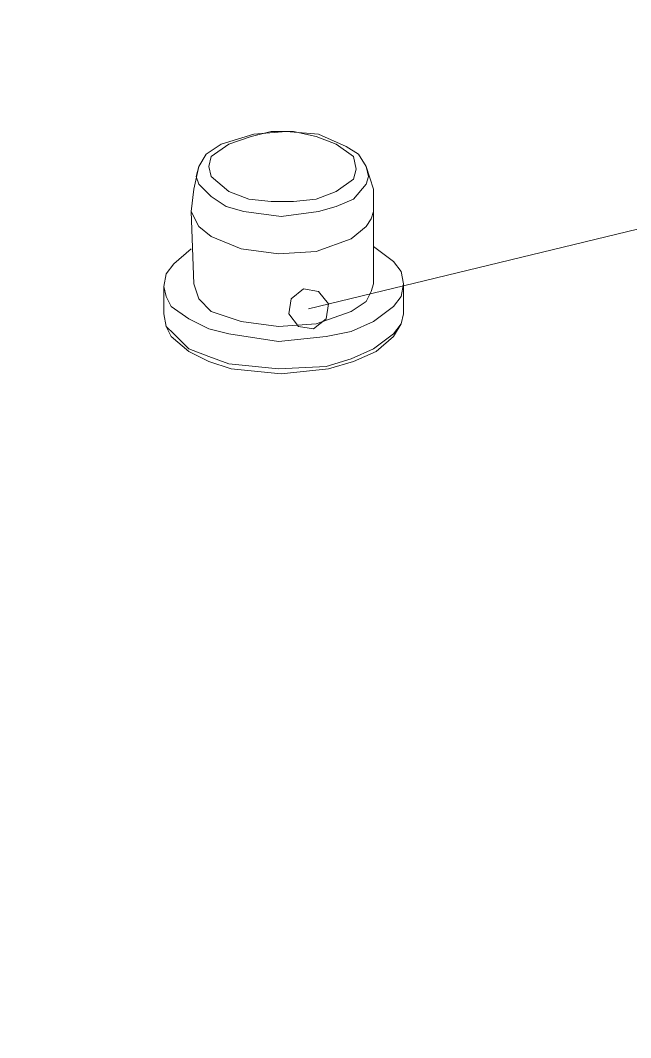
# Model space of a CAD drawing. Header units: centimetres. Extents: x -22.4 to 6.2, y -30.9 to -11.
# Drawn here: x -6.62 to -5.586, y -29.403 to -27.679 of the extents above; entities that cross this region are included whole.
import ezdxf

# ---------------------------------------------------------------- set-up
doc = ezdxf.new("R2010")
doc.units = ezdxf.units.CM
doc.header["$MEASUREMENT"] = 0
doc.layers.add('6', color=7, linetype='Continuous')
doc.layers.add('layer 1', color=7, linetype='Continuous')

msp = doc.modelspace()

# ---------------------------------------------------------------- linework, layer by layer
at = {"layer": '6', "color": 4, "lineweight": 9}
msp.add_open_spline([(-6.13129, -28.16806), (-6.13129, -28.16806), (-4.31519, -27.72779), (-4.31519, -27.72779)], degree=3, dxfattribs=at)
msp.add_open_spline([(-6.16515, -28.17653), (-6.16515, -28.17653), (-6.16092, -28.15113), (-6.16092, -28.15113), (-6.16092, -28.15113), (-6.16092, -28.15113), (-6.13975, -28.13419), (-6.13975, -28.13419), (-6.13975, -28.13419), (-6.13975, -28.13419), (-6.11435, -28.13843), (-6.11435, -28.13843), (-6.11435, -28.13843), (-6.11435, -28.13843), (-6.09742, -28.15959), (-6.09742, -28.15959), (-6.09742, -28.15959), (-6.09742, -28.15959), (-6.10165, -28.18499), (-6.10165, -28.18499), (-6.10165, -28.18499), (-6.10165, -28.18499), (-6.12282, -28.20193), (-6.12282, -28.20193), (-6.12282, -28.20193), (-6.12282, -28.20193), (-6.14822, -28.19769), (-6.14822, -28.19769), (-6.14822, -28.19769), (-6.14822, -28.19769), (-6.16515, -28.17653), (-6.16515, -28.17653)], degree=3, knots=[0, 0, 0, 0, 0.1111111, 0.1111111, 0.1111111, 0.1111111, 0.2222222, 0.2222222, 0.2222222, 0.2222222, 0.3333333, 0.3333333, 0.3333333, 0.3333333, 0.4444444, 0.4444444, 0.4444444, 0.4444444, 0.5555556, 0.5555556, 0.5555556, 0.5555556, 0.6666667, 0.6666667, 0.6666667, 0.6666667, 0.7777778, 0.7777778, 0.7777778, 0.7777778, 1, 1, 1, 1], dxfattribs=at)
at = {"layer": 'layer 1', "lineweight": 9}
for points, knots in [([(-21.92211, -30.90598), (-21.92211, -30.90598), (6.24226, -30.90598), (6.24226, -30.90598), (6.24226, -30.90598), (6.24226, -30.90598), (6.24226, -11.33528), (6.24226, -11.33528), (6.24226, -11.33528), (6.24226, -11.33528), (-21.92211, -11.33528), (-21.92211, -11.33528), (-21.92211, -11.33528), (-21.92211, -11.33528), (-21.92211, -30.90598), (-21.92211, -30.90598)], [0, 0, 0, 0, 0.2, 0.2, 0.2, 0.2, 0.4, 0.4, 0.4, 0.4, 0.6, 0.6, 0.6, 0.6, 1, 1, 1, 1]), ([(-6.11435, -27.87173), (-6.11435, -27.87173), (-6.16939, -27.86749), (-6.16939, -27.86749), (-6.16939, -27.86749), (-6.16939, -27.86749), (-6.22442, -27.87173), (-6.22442, -27.87173), (-6.22442, -27.87173), (-6.22442, -27.87173), (-6.27945, -27.88866), (-6.27945, -27.88866), (-6.27945, -27.88866), (-6.27945, -27.88866), (-6.30485, -27.90559), (-6.30485, -27.90559), (-6.30485, -27.90559), (-6.30485, -27.90559), (-6.31755, -27.92676), (-6.31755, -27.92676)], [0, 0, 0, 0, 0.1666667, 0.1666667, 0.1666667, 0.1666667, 0.3333333, 0.3333333, 0.3333333, 0.3333333, 0.5, 0.5, 0.5, 0.5, 0.6666667, 0.6666667, 0.6666667, 0.6666667, 1, 1, 1, 1]), ([(-6.23289, -27.98179), (-6.23289, -27.98179), (-6.26675, -27.96909), (-6.26675, -27.96909), (-6.26675, -27.96909), (-6.26675, -27.96909), (-6.29639, -27.94369), (-6.29639, -27.94369), (-6.29639, -27.94369), (-6.29639, -27.94369), (-6.30062, -27.92676), (-6.30062, -27.92676), (-6.30062, -27.92676), (-6.30062, -27.92676), (-6.29639, -27.90983), (-6.29639, -27.90983), (-6.29639, -27.90983), (-6.29639, -27.90983), (-6.26675, -27.88866), (-6.26675, -27.88866), (-6.26675, -27.88866), (-6.26675, -27.88866), (-6.22865, -27.87596), (-6.22865, -27.87596), (-6.22865, -27.87596), (-6.22865, -27.87596), (-6.19479, -27.86749), (-6.19479, -27.86749), (-6.19479, -27.86749), (-6.19479, -27.86749), (-6.15669, -27.86749), (-6.15669, -27.86749), (-6.15669, -27.86749), (-6.15669, -27.86749), (-6.11859, -27.87596), (-6.11859, -27.87596)], [0, 0, 0, 0, 0.1, 0.1, 0.1, 0.1, 0.2, 0.2, 0.2, 0.2, 0.3, 0.3, 0.3, 0.3, 0.4, 0.4, 0.4, 0.4, 0.5, 0.5, 0.5, 0.5, 0.6, 0.6, 0.6, 0.6, 0.7, 0.7, 0.7, 0.7, 0.8, 0.8, 0.8, 0.8, 1, 1, 1, 1]), ([(-6.11859, -27.87596), (-6.11859, -27.87596), (-6.08472, -27.88866), (-6.08472, -27.88866), (-6.08472, -27.88866), (-6.08472, -27.88866), (-6.05509, -27.90983), (-6.05509, -27.90983), (-6.05509, -27.90983), (-6.05509, -27.90983), (-6.05085, -27.93099), (-6.05085, -27.93099), (-6.05085, -27.93099), (-6.05085, -27.93099), (-6.05509, -27.94793), (-6.05509, -27.94793), (-6.05509, -27.94793), (-6.05509, -27.94793), (-6.08472, -27.96909), (-6.08472, -27.96909), (-6.08472, -27.96909), (-6.08472, -27.96909), (-6.11859, -27.98179), (-6.11859, -27.98179), (-6.11859, -27.98179), (-6.11859, -27.98179), (-6.15669, -27.98603), (-6.15669, -27.98603), (-6.15669, -27.98603), (-6.15669, -27.98603), (-6.19479, -27.98603), (-6.19479, -27.98603), (-6.19479, -27.98603), (-6.19479, -27.98603), (-6.23289, -27.98179), (-6.23289, -27.98179)], [0, 0, 0, 0, 0.1, 0.1, 0.1, 0.1, 0.2, 0.2, 0.2, 0.2, 0.3, 0.3, 0.3, 0.3, 0.4, 0.4, 0.4, 0.4, 0.5, 0.5, 0.5, 0.5, 0.6, 0.6, 0.6, 0.6, 0.7, 0.7, 0.7, 0.7, 0.8, 0.8, 0.8, 0.8, 1, 1, 1, 1]), ([(-6.03392, -27.92676), (-6.03392, -27.92676), (-6.04662, -27.90559), (-6.04662, -27.90559), (-6.04662, -27.90559), (-6.04662, -27.90559), (-6.06779, -27.89289), (-6.06779, -27.89289), (-6.06779, -27.89289), (-6.06779, -27.89289), (-6.11435, -27.87173), (-6.11435, -27.87173)], [0, 0, 0, 0, 0.25, 0.25, 0.25, 0.25, 0.5, 0.5, 0.5, 0.5, 1, 1, 1, 1]), ([(-6.31755, -27.92676), (-6.31755, -27.92676), (-6.32602, -27.96486), (-6.32602, -27.96486), (-6.32602, -27.96486), (-6.32602, -27.96486), (-6.33025, -28.00296), (-6.33025, -28.00296)], [0, 0, 0, 0, 0.3333333, 0.3333333, 0.3333333, 0.3333333, 1, 1, 1, 1]), ([(-6.24135, -28.00296), (-6.24135, -28.00296), (-6.27099, -27.99449), (-6.27099, -27.99449), (-6.27099, -27.99449), (-6.27099, -27.99449), (-6.29639, -27.97756), (-6.29639, -27.97756), (-6.29639, -27.97756), (-6.29639, -27.97756), (-6.31755, -27.95639), (-6.31755, -27.95639), (-6.31755, -27.95639), (-6.31755, -27.95639), (-6.32179, -27.94369), (-6.32179, -27.94369), (-6.32179, -27.94369), (-6.32179, -27.94369), (-6.31755, -27.92676), (-6.31755, -27.92676)], [0, 0, 0, 0, 0.1666667, 0.1666667, 0.1666667, 0.1666667, 0.3333333, 0.3333333, 0.3333333, 0.3333333, 0.5, 0.5, 0.5, 0.5, 0.6666667, 0.6666667, 0.6666667, 0.6666667, 1, 1, 1, 1]), ([(-6.03392, -27.92676), (-6.03392, -27.92676), (-6.02969, -27.94369), (-6.02969, -27.94369), (-6.02969, -27.94369), (-6.02969, -27.94369), (-6.03392, -27.95639), (-6.03392, -27.95639), (-6.03392, -27.95639), (-6.03392, -27.95639), (-6.05509, -27.98179), (-6.05509, -27.98179), (-6.05509, -27.98179), (-6.05509, -27.98179), (-6.08472, -27.99449), (-6.08472, -27.99449), (-6.08472, -27.99449), (-6.08472, -27.99449), (-6.11435, -28.00296), (-6.11435, -28.00296), (-6.11435, -28.00296), (-6.11435, -28.00296), (-6.17785, -28.01143), (-6.17785, -28.01143), (-6.17785, -28.01143), (-6.17785, -28.01143), (-6.24135, -28.00296), (-6.24135, -28.00296)], [0, 0, 0, 0, 0.125, 0.125, 0.125, 0.125, 0.25, 0.25, 0.25, 0.25, 0.375, 0.375, 0.375, 0.375, 0.5, 0.5, 0.5, 0.5, 0.625, 0.625, 0.625, 0.625, 0.75, 0.75, 0.75, 0.75, 1, 1, 1, 1]), ([(-6.02122, -28.00296), (-6.02122, -28.00296), (-6.02122, -27.96486), (-6.02122, -27.96486), (-6.02122, -27.96486), (-6.02122, -27.96486), (-6.03392, -27.92676), (-6.03392, -27.92676)], [0, 0, 0, 0, 0.3333333, 0.3333333, 0.3333333, 0.3333333, 1, 1, 1, 1]), ([(-6.33025, -28.00296), (-6.33025, -28.00296), (-6.31755, -28.02836), (-6.31755, -28.02836), (-6.31755, -28.02836), (-6.31755, -28.02836), (-6.29639, -28.04529), (-6.29639, -28.04529), (-6.29639, -28.04529), (-6.29639, -28.04529), (-6.24559, -28.06646), (-6.24559, -28.06646)], [0, 0, 0, 0, 0.25, 0.25, 0.25, 0.25, 0.5, 0.5, 0.5, 0.5, 1, 1, 1, 1]), ([(-6.02122, -28.00296), (-6.02122, -28.00296), (-6.02545, -28.01566), (-6.02545, -28.01566), (-6.02545, -28.01566), (-6.02545, -28.01566), (-6.03392, -28.02836), (-6.03392, -28.02836), (-6.03392, -28.02836), (-6.03392, -28.02836), (-6.05932, -28.04953), (-6.05932, -28.04953), (-6.05932, -28.04953), (-6.05932, -28.04953), (-6.11859, -28.07069), (-6.11859, -28.07069), (-6.11859, -28.07069), (-6.11859, -28.07069), (-6.18209, -28.07493), (-6.18209, -28.07493), (-6.18209, -28.07493), (-6.18209, -28.07493), (-6.24559, -28.06646), (-6.24559, -28.06646)], [0, 0, 0, 0, 0.1428571, 0.1428571, 0.1428571, 0.1428571, 0.2857143, 0.2857143, 0.2857143, 0.2857143, 0.4285714, 0.4285714, 0.4285714, 0.4285714, 0.5714286, 0.5714286, 0.5714286, 0.5714286, 0.7142857, 0.7142857, 0.7142857, 0.7142857, 1, 1, 1, 1]), ([(-6.33025, -28.06646), (-6.33025, -28.06646), (-6.35989, -28.09186), (-6.35989, -28.09186), (-6.35989, -28.09186), (-6.35989, -28.09186), (-6.37259, -28.10879), (-6.37259, -28.10879), (-6.37259, -28.10879), (-6.37259, -28.10879), (-6.37682, -28.12996), (-6.37682, -28.12996)], [0, 0, 0, 0, 0.25, 0.25, 0.25, 0.25, 0.5, 0.5, 0.5, 0.5, 1, 1, 1, 1]), ([(-6.02122, -28.06223), (-6.02122, -28.06223), (-5.98735, -28.08763), (-5.98735, -28.08763), (-5.98735, -28.08763), (-5.98735, -28.08763), (-5.97465, -28.10456), (-5.97465, -28.10456), (-5.97465, -28.10456), (-5.97465, -28.10456), (-5.97042, -28.12573), (-5.97042, -28.12573)], [0, 0, 0, 0, 0.25, 0.25, 0.25, 0.25, 0.5, 0.5, 0.5, 0.5, 1, 1, 1, 1]), ([(-6.32602, -28.12573), (-6.32602, -28.12573), (-6.31755, -28.15113), (-6.31755, -28.15113), (-6.31755, -28.15113), (-6.31755, -28.15113), (-6.29639, -28.17229), (-6.29639, -28.17229), (-6.29639, -28.17229), (-6.29639, -28.17229), (-6.24559, -28.18923), (-6.24559, -28.18923)], [0, 0, 0, 0, 0.25, 0.25, 0.25, 0.25, 0.5, 0.5, 0.5, 0.5, 1, 1, 1, 1]), ([(-5.97042, -28.12573), (-5.97042, -28.12573), (-5.97465, -28.14689), (-5.97465, -28.14689), (-5.97465, -28.14689), (-5.97465, -28.14689), (-5.98735, -28.16383), (-5.98735, -28.16383), (-5.98735, -28.16383), (-5.98735, -28.16383), (-6.02122, -28.18923), (-6.02122, -28.18923), (-6.02122, -28.18923), (-6.02122, -28.18923), (-6.05932, -28.20616), (-6.05932, -28.20616), (-6.05932, -28.20616), (-6.05932, -28.20616), (-6.10165, -28.21463), (-6.10165, -28.21463), (-6.10165, -28.21463), (-6.10165, -28.21463), (-6.18209, -28.22309), (-6.18209, -28.22309), (-6.18209, -28.22309), (-6.18209, -28.22309), (-6.26675, -28.21039), (-6.26675, -28.21039)], [0, 0, 0, 0, 0.125, 0.125, 0.125, 0.125, 0.25, 0.25, 0.25, 0.25, 0.375, 0.375, 0.375, 0.375, 0.5, 0.5, 0.5, 0.5, 0.625, 0.625, 0.625, 0.625, 0.75, 0.75, 0.75, 0.75, 1, 1, 1, 1]), ([(-6.02122, -28.12573), (-6.02122, -28.12573), (-6.02545, -28.13843), (-6.02545, -28.13843), (-6.02545, -28.13843), (-6.02545, -28.13843), (-6.03392, -28.15536), (-6.03392, -28.15536), (-6.03392, -28.15536), (-6.03392, -28.15536), (-6.05932, -28.17229), (-6.05932, -28.17229), (-6.05932, -28.17229), (-6.05932, -28.17229), (-6.11859, -28.19346), (-6.11859, -28.19346), (-6.11859, -28.19346), (-6.11859, -28.19346), (-6.18209, -28.19769), (-6.18209, -28.19769), (-6.18209, -28.19769), (-6.18209, -28.19769), (-6.24559, -28.18923), (-6.24559, -28.18923)], [0, 0, 0, 0, 0.1428571, 0.1428571, 0.1428571, 0.1428571, 0.2857143, 0.2857143, 0.2857143, 0.2857143, 0.4285714, 0.4285714, 0.4285714, 0.4285714, 0.5714286, 0.5714286, 0.5714286, 0.5714286, 0.7142857, 0.7142857, 0.7142857, 0.7142857, 1, 1, 1, 1]), ([(-6.37682, -28.12996), (-6.37682, -28.12996), (-6.37259, -28.14689), (-6.37259, -28.14689), (-6.37259, -28.14689), (-6.37259, -28.14689), (-6.36412, -28.16383), (-6.36412, -28.16383), (-6.36412, -28.16383), (-6.36412, -28.16383), (-6.33449, -28.18499), (-6.33449, -28.18499), (-6.33449, -28.18499), (-6.33449, -28.18499), (-6.30062, -28.20193), (-6.30062, -28.20193), (-6.30062, -28.20193), (-6.30062, -28.20193), (-6.26675, -28.21039), (-6.26675, -28.21039)], [0, 0, 0, 0, 0.1666667, 0.1666667, 0.1666667, 0.1666667, 0.3333333, 0.3333333, 0.3333333, 0.3333333, 0.5, 0.5, 0.5, 0.5, 0.6666667, 0.6666667, 0.6666667, 0.6666667, 1, 1, 1, 1]), ([(-6.37682, -28.17653), (-6.37682, -28.17653), (-6.37259, -28.19769), (-6.37259, -28.19769), (-6.37259, -28.19769), (-6.37259, -28.19769), (-6.35989, -28.21039), (-6.35989, -28.21039), (-6.35989, -28.21039), (-6.35989, -28.21039), (-6.33449, -28.23579), (-6.33449, -28.23579), (-6.33449, -28.23579), (-6.33449, -28.23579), (-6.30062, -28.24849), (-6.30062, -28.24849), (-6.30062, -28.24849), (-6.30062, -28.24849), (-6.26675, -28.26119), (-6.26675, -28.26119)], [0, 0, 0, 0, 0.1666667, 0.1666667, 0.1666667, 0.1666667, 0.3333333, 0.3333333, 0.3333333, 0.3333333, 0.5, 0.5, 0.5, 0.5, 0.6666667, 0.6666667, 0.6666667, 0.6666667, 1, 1, 1, 1]), ([(-6.37682, -28.17653), (-6.37682, -28.17653), (-6.37259, -28.19769), (-6.37259, -28.19769), (-6.37259, -28.19769), (-6.37259, -28.19769), (-6.36412, -28.21463), (-6.36412, -28.21463), (-6.36412, -28.21463), (-6.36412, -28.21463), (-6.33449, -28.24003), (-6.33449, -28.24003), (-6.33449, -28.24003), (-6.33449, -28.24003), (-6.30062, -28.25696), (-6.30062, -28.25696), (-6.30062, -28.25696), (-6.30062, -28.25696), (-6.26252, -28.26966), (-6.26252, -28.26966), (-6.26252, -28.26966), (-6.26252, -28.26966), (-6.17785, -28.27813), (-6.17785, -28.27813), (-6.17785, -28.27813), (-6.17785, -28.27813), (-6.09742, -28.26966), (-6.09742, -28.26966), (-6.09742, -28.26966), (-6.09742, -28.26966), (-6.05509, -28.25696), (-6.05509, -28.25696), (-6.05509, -28.25696), (-6.05509, -28.25696), (-6.01699, -28.24003), (-6.01699, -28.24003), (-6.01699, -28.24003), (-6.01699, -28.24003), (-5.98735, -28.21463), (-5.98735, -28.21463), (-5.98735, -28.21463), (-5.98735, -28.21463), (-5.97465, -28.19346), (-5.97465, -28.19346), (-5.97465, -28.19346), (-5.97465, -28.19346), (-5.97042, -28.17653), (-5.97042, -28.17653)], [0, 0, 0, 0, 0.0769231, 0.0769231, 0.0769231, 0.0769231, 0.1538462, 0.1538462, 0.1538462, 0.1538462, 0.2307692, 0.2307692, 0.2307692, 0.2307692, 0.3076923, 0.3076923, 0.3076923, 0.3076923, 0.3846154, 0.3846154, 0.3846154, 0.3846154, 0.4615385, 0.4615385, 0.4615385, 0.4615385, 0.5384615, 0.5384615, 0.5384615, 0.5384615, 0.6153846, 0.6153846, 0.6153846, 0.6153846, 0.6923077, 0.6923077, 0.6923077, 0.6923077, 0.7692308, 0.7692308, 0.7692308, 0.7692308, 0.8461538, 0.8461538, 0.8461538, 0.8461538, 1, 1, 1, 1]), ([(-6.26675, -28.26119), (-6.26675, -28.26119), (-6.18209, -28.26966), (-6.18209, -28.26966), (-6.18209, -28.26966), (-6.18209, -28.26966), (-6.10165, -28.26543), (-6.10165, -28.26543), (-6.10165, -28.26543), (-6.10165, -28.26543), (-6.05932, -28.25273), (-6.05932, -28.25273), (-6.05932, -28.25273), (-6.05932, -28.25273), (-6.02122, -28.23579), (-6.02122, -28.23579), (-6.02122, -28.23579), (-6.02122, -28.23579), (-5.98735, -28.21039), (-5.98735, -28.21039), (-5.98735, -28.21039), (-5.98735, -28.21039), (-5.97465, -28.19346), (-5.97465, -28.19346), (-5.97465, -28.19346), (-5.97465, -28.19346), (-5.97042, -28.17653), (-5.97042, -28.17653)], [0, 0, 0, 0, 0.125, 0.125, 0.125, 0.125, 0.25, 0.25, 0.25, 0.25, 0.375, 0.375, 0.375, 0.375, 0.5, 0.5, 0.5, 0.5, 0.625, 0.625, 0.625, 0.625, 0.75, 0.75, 0.75, 0.75, 1, 1, 1, 1])]:
    msp.add_open_spline(points, degree=3, knots=knots, dxfattribs=at)
for points in [[(-6.32602, -28.12573), (-6.32602, -28.12573), (-6.33025, -28.00296), (-6.33025, -28.00296)], [(-6.02122, -28.12573), (-6.02122, -28.12573), (-6.02122, -28.00296), (-6.02122, -28.00296)], [(-5.97042, -28.17653), (-5.97042, -28.17653), (-5.97042, -28.12573), (-5.97042, -28.12573)], [(-6.37682, -28.17653), (-6.37682, -28.17653), (-6.37682, -28.12996), (-6.37682, -28.12996)]]:
    msp.add_open_spline(points, degree=3, dxfattribs=at)

doc.saveas('drawing.dxf')
